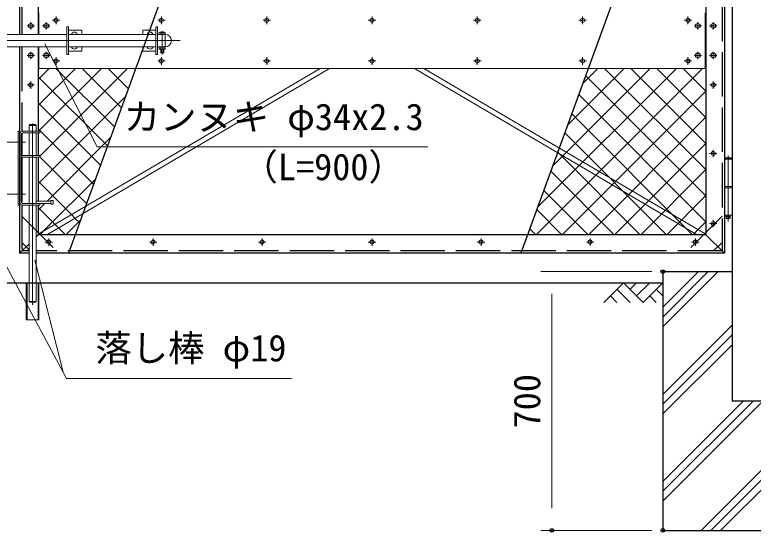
# Model space of a CAD drawing. Units: millimetres, scale not verified. Extents: x -6300 to 6300, y -4455 to 4455.
# Drawn here: x -2373 to -375, y -2112 to -712 of the extents above; entities that cross this region are included whole.
import ezdxf
from ezdxf.enums import TextEntityAlignment as Align

# ---------------------------------------------------------------- set-up
doc = ezdxf.new("R2010")
doc.units = ezdxf.units.MM
doc.header["$LTSCALE"] = 20
doc.header["$PDMODE"] = 32
doc.header["$PDSIZE"] = 10
doc.linetypes.add('DASHED', pattern=[7.5, 6, -1.5])
doc.linetypes.add('USER1', pattern=[50.8, 31.75, -6.35, 6.35, -6.35])
for name, color, linetype, lineweight in [('0-1_D-STR4', 7, 'Continuous', 25), ('0-2_D-BGD', 7, 'Continuous', 25), ('0-3_D-DCR-HCH', 7, 'Continuous', 13), ('0-4_D-STR-DIM', 7, 'Continuous', 13), ('0-6_Defpoints', 8, 'Continuous', 25), ('0-7_D-STR-TXT', 7, 'Continuous', 13), ('0-8_D-STR1', 1, 'Continuous', 25), ('0-9_D-STR3', 3, 'Continuous', 13), ('0-A_D-BMK', 2, 'USER1', 13), ('0-B_D-STR2', 7, 'Continuous', 13)]:
    doc.layers.add(name, color=color, linetype=linetype, lineweight=lineweight)
doc.styles.add('ＭＳ ゴシック', font='')
doc.styles.get('ＭＳ ゴシック').set_extended_font_data('MS Gothic')

msp = doc.modelspace()

# ---------------------------------------------------------------- linework, layer by layer
at = {"layer": '0-1_D-STR4'}
for p, q in [((-619.16, -1407.5), (-619.16, -2107.5)), ((-619.16, -1407.5), (-431.66, -1407.5)), ((-619.16, -2107.5), (-119.16, -2107.5))]:
    msp.add_line(p, q, dxfattribs=at)
at = {"layer": '0-2_D-BGD'}
msp.add_line((-4119.16, -1437.5), (-619.16, -1437.5), dxfattribs=at)
at = {"layer": '0-3_D-DCR-HCH'}
for p, q in [((-619.16, -1556.88), (-469.78, -1407.5)), ((-619.16, -1530.37), (-496.29, -1407.5)), ((-619.16, -1503.85), (-522.81, -1407.5)), ((-725.58, -1437.5), (-778.8, -1490.71)), ((-725.58, -1437.5), (-672.37, -1490.71)), ((-707.85, -1455.23), (-690.11, -1437.5)), ((-690.11, -1472.97), (-654.64, -1437.5)), ((-672.37, -1490.71), (-619.16, -1437.5)), ((-743.32, -1455.23), (-707.68, -1490.71)), ((-636.9, -1455.23), (-619.16, -1472.89)), ((-761.06, -1472.97), (-743.24, -1490.71)), ((-654.64, -1472.97), (-636.82, -1490.71)), ((-619.16, -1739.55), (-431.66, -1552.05)), ((-619.16, -1766.07), (-431.66, -1578.57)), ((-619.16, -1792.59), (-431.66, -1605.09)), ((-515.7, -2107.5), (-119.16, -1710.96)), ((-489.18, -2107.5), (-119.16, -1737.48)), ((-619.16, -2028.29), (-348.37, -1757.5)), ((-619.16, -2001.77), (-374.89, -1757.5)), ((-619.16, -1975.26), (-401.4, -1757.5)), ((-462.67, -2107.5), (-119.16, -1763.99))]:
    msp.add_line(p, q, dxfattribs=at)
at = {"layer": '0-4_D-STR-DIM'}
for p, q in [((-649.16, -1407.5), (-949.16, -1407.5)), ((-919.16, -1467.5), (-919.16, -2047.5)), ((-649.16, -2107.5), (-949.16, -2107.5))]:
    msp.add_line(p, q, dxfattribs=at)
at = {"layer": '0-6_Defpoints'}
for p, q in [((-1809.29, -207.5), (-2227.86, -1357.5)), ((-584.46, -207.5), (-1003.03, -1357.5))]:
    msp.add_line(p, q, dxfattribs=at)
for p in [(-619.16, -1407.5), (-919.16, -2107.5), (-619.16, -2107.5)]:
    msp.add_point(p, dxfattribs=at)
at = {"layer": '0-7_D-STR-TXT'}
msp.add_line((-2242.12, -1679.88), (-2318.51, -1376.55), dxfattribs=at)
for points in [[(-1255.37, -1069.75), (-2149.9, -1069.75), (-2291.95, -791.13)], [(-1624.36, -1696.29), (-2233.36, -1696.29), (-2404.22, -1376.38)]]:
    msp.add_lwpolyline(points, dxfattribs=at)
at = {"layer": '0-8_D-STR1'}
for p, q in [((-431.66, 209.5), (-431.66, -1757.5)), ((-2359.66, -207.5), (-2359.66, -765.5)), ((-452.66, -207.5), (-452.66, -1357.5)), ((-2309.66, -257.5), (-2309.66, -765.5)), ((-502.66, -257.5), (-502.66, -1307.5)), ((-2359.66, -799.5), (-2359.66, -1357.5)), ((-2309.66, -799.5), (-2309.66, -1027.5)), ((-2309.66, -1032), (-2309.66, -1093)), ((-2309.66, -1097.5), (-2309.66, -1217)), ((-2309.66, -1227.5), (-2309.66, -1307.5)), ((-2315.16, -1313), (-2309.66, -1307.5)), ((-502.66, -1307.5), (-2309.66, -1307.5)), ((-452.66, -1357.5), (-502.66, -1307.5)), ((-2359.66, -1357.5), (-2334.16, -1332)), ((-2334.16, -1357.5), (-2359.66, -1357.5)), ((-452.91, -1357.5), (-2315.16, -1357.5)), ((-306.66, -1757.5), (-431.66, -1757.5))]:
    msp.add_line(p, q, dxfattribs=at)
at = {"layer": '0-8_D-STR1', "linetype": 'DASHED'}
for p, q in [((-2353.66, -213.5), (-2353.66, -765.5)), ((-458.66, -213.5), (-458.66, -1351.5)), ((-2353.66, -799.5), (-2353.66, -1028.01)), ((-2353.66, -1033.14), (-2353.66, -1093)), ((-2353.66, -1097.5), (-2353.66, -1221.85)), ((-2353.66, -1226.98), (-2353.66, -1351.5)), ((-2334.16, -1351.5), (-2353.41, -1351.5)), ((-458.91, -1351.5), (-2315.16, -1351.5))]:
    msp.add_line(p, q, dxfattribs=at)
at = {"layer": '0-9_D-STR3'}
for p, q in [((-2307.66, -765.5), (-2307.66, -707.5)), ((-504.66, -857.5), (-504.66, -707.5)), ((-2231.66, -745), (-2231.66, -820)), ((-2231.66, -745), (-2227.16, -745)), ((-2227.16, -745), (-2227.16, -820)), ((-2227.16, -754), (-2191.66, -754)), ((-2191.66, -754), (-2191.66, -765.5)), ((-2026.66, -754), (-2026.66, -765.5)), ((-1991.16, -754), (-2026.66, -754)), ((-1991.16, -745), (-1991.16, -820)), ((-1986.66, -745), (-1991.16, -745)), ((-1986.66, -745), (-1986.66, -820)), ((-2231.66, -765.5), (-2506.66, -765.5)), ((-1991.16, -765.5), (-2227.16, -765.5)), ((-1965.91, -765.5), (-1986.66, -765.5)), ((-1982.01, -760.8), (-1982.01, -765.5)), ((-1967.85, -760), (-1980.11, -760)), ((-1977.91, -760.8), (-1977.91, -765.5)), ((-1969.91, -760.8), (-1969.91, -765.5)), ((-1965.91, -765.5), (-1965.91, -799.5)), ((-1965.81, -760.8), (-1965.81, -765.5)), ((-2231.66, -799.5), (-2506.66, -799.5)), ((-2307.66, -857.5), (-2307.66, -799.5)), ((-1991.16, -799.5), (-2227.16, -799.5)), ((-2227.16, -811), (-2191.66, -811)), ((-2191.66, -799.5), (-2191.66, -811)), ((-2026.66, -799.5), (-2026.66, -811)), ((-1991.16, -811), (-2026.66, -811)), ((-1965.91, -799.5), (-1986.66, -799.5)), ((-1982.01, -799.5), (-1982.01, -805.2)), ((-1965.81, -805.2), (-1982.01, -805.2)), ((-1967.48, -806), (-1980.06, -806)), ((-1977.91, -799.5), (-1977.91, -805.2)), ((-1977.91, -806), (-1977.91, -814.7)), ((-1969.91, -814.7), (-1977.91, -814.7)), ((-1977.11, -815.5), (-1977.91, -814.7)), ((-1977.11, -806), (-1977.11, -815.5)), ((-1970.71, -815.5), (-1977.11, -815.5)), ((-1970.71, -806), (-1970.71, -815.5)), ((-1970.71, -815.5), (-1969.91, -814.7)), ((-1969.91, -799.5), (-1969.91, -805.2)), ((-1969.91, -806), (-1969.91, -814.7)), ((-1965.81, -799.5), (-1965.81, -805.2)), ((-2231.66, -820), (-2227.16, -820)), ((-1986.66, -820), (-1991.16, -820)), ((-2309.66, -857.5), (-502.66, -857.5)), ((-2309.66, -1306.12), (-1546.56, -857.5)), ((-2286.35, -1307.5), (-1520.91, -857.5)), ((-525.97, -1307.5), (-1291.41, -857.5)), ((-502.66, -1306.12), (-1265.76, -857.5)), ((-2334.16, -1011.75), (-2332.16, -1009.75)), ((-2315.16, -1011.75), (-2334.16, -1011.75)), ((-2334.16, -1027.5), (-2334.16, -1011.75)), ((-2317.16, -1009.75), (-2332.16, -1009.75)), ((-2317.16, -1009.75), (-2315.16, -1011.75)), ((-2315.16, -1027.5), (-2315.16, -1011.75)), ((-2364.16, -1227.5), (-2364.16, -1027.5)), ((-2359.66, -1027.5), (-2364.16, -1027.5)), ((-2355.16, -1218.5), (-2355.16, -1036.5)), ((-2304.66, -1027.5), (-2350.66, -1027.5)), ((-2304.66, -1032), (-2350.66, -1032)), ((-2334.16, -1093), (-2334.16, -1032)), ((-2315.16, -1093), (-2315.16, -1032)), ((-2304.66, -1032), (-2304.66, -1027.5)), ((-2304.66, -1093), (-2355.16, -1093)), ((-2304.66, -1097.5), (-2355.16, -1097.5)), ((-2334.16, -1223), (-2334.16, -1097.5)), ((-2315.16, -1223), (-2315.16, -1097.5)), ((-2304.66, -1097.5), (-2304.66, -1093)), ((-431.66, -1103.5), (-452.66, -1103.5)), ((-452.66, -1103.5), (-452.66, -1254.5)), ((-450.66, -1099.5), (-451.66, -1100.5)), ((-451.66, -1100.5), (-451.66, -1103.5)), ((-432.66, -1100.5), (-451.66, -1100.5)), ((-433.66, -1099.5), (-450.66, -1099.5)), ((-432.66, -1100.5), (-433.66, -1099.5)), ((-432.66, -1100.5), (-432.66, -1103.5)), ((-431.66, -1103.5), (-431.66, -1254.5)), ((-431.66, -1177.5), (-452.66, -1177.5)), ((-431.66, -1180.5), (-452.66, -1180.5)), ((-2315.16, -1217), (-2275.16, -1217)), ((-2275.16, -1225), (-2275.16, -1215)), ((-2359.66, -1227.5), (-2364.16, -1227.5)), ((-2350.66, -1223), (-2275.16, -1223)), ((-2350.66, -1227.5), (-2304.66, -1227.5)), ((-2334.16, -1488), (-2334.16, -1227.5)), ((-2315.16, -1488), (-2315.16, -1227.5)), ((-2304.66, -1227.5), (-2304.66, -1223)), ((-2269.16, -1225), (-2275.16, -1225)), ((-431.66, -1254.5), (-452.66, -1254.5)), ((-447.66, -1254.5), (-447.66, -1262.5)), ((-436.66, -1254.5), (-436.66, -1262.5)), ((-446.66, -1263.5), (-447.66, -1262.5)), ((-436.66, -1262.5), (-447.66, -1262.5)), ((-437.66, -1263.5), (-446.66, -1263.5)), ((-436.66, -1262.5), (-437.66, -1263.5)), ((-2339.36, -1537.5), (-2339.36, -1437.5)), ((-2309.96, -1437.5), (-2309.96, -1537.5)), ((-2307.66, -1437.5), (-2307.66, -1537.5)), ((-2334.16, -1488), (-2315.16, -1488)), ((-2334.16, -1488), (-2332.16, -1490)), ((-2317.16, -1490), (-2332.16, -1490)), ((-2317.16, -1490), (-2315.16, -1488))]:
    msp.add_line(p, q, dxfattribs=at)
at = {"layer": '0-9_D-STR3', "linetype": 'DASHED'}
for p, q in [((-2353.66, -1257.68), (-2259.66, -1351.5)), ((-458.66, -1257.5), (-552.66, -1351.5)), ((-2353.66, -1328.32), (-2332.66, -1349.28)), ((-458.66, -1328.32), (-481.88, -1351.5))]:
    msp.add_line(p, q, dxfattribs=at)
at = {"layer": '0-9_D-STR3'}
for points in [[(-2336.16, -738.74), (-2329.66, -734.99), (-2323.16, -738.74), (-2323.16, -746.25), (-2329.66, -750), (-2336.16, -746.25)], [(-2294.16, -738.74), (-2287.66, -734.99), (-2281.16, -738.74), (-2281.16, -746.25), (-2287.66, -750), (-2294.16, -746.25)], [(-531.16, -738.74), (-524.66, -734.99), (-518.16, -738.74), (-518.16, -746.25), (-524.66, -750), (-531.16, -746.25)], [(-489.16, -738.74), (-482.66, -734.99), (-476.16, -738.74), (-476.16, -746.25), (-482.66, -750), (-489.16, -746.25)], [(-2336.16, -818.74), (-2329.66, -814.99), (-2323.16, -818.74), (-2323.16, -826.25), (-2329.66, -830), (-2336.16, -826.25)], [(-2294.16, -818.74), (-2287.66, -814.99), (-2281.16, -818.74), (-2281.16, -826.25), (-2287.66, -830), (-2294.16, -826.25)], [(-531.16, -818.74), (-524.66, -814.99), (-518.16, -818.74), (-518.16, -826.25), (-524.66, -830), (-531.16, -826.25)], [(-489.16, -818.74), (-482.66, -814.99), (-476.16, -818.74), (-476.16, -826.25), (-482.66, -830), (-489.16, -826.25)]]:
    msp.add_lwpolyline(points, close=True, dxfattribs=at)
for points in [[(-2269.16, -1225), (-2269.16, -1215), (-2275.16, -1215)], [(-2307.66, -1537.5), (-2341.66, -1537.5), (-2341.66, -1437.5)]]:
    msp.add_lwpolyline(points, dxfattribs=at)
for centre, radius in [((-2329.66, -742.5), 6.25), ((-2287.66, -742.5), 6.25), ((-2261.16, -727.5), 5.25), ((-1976.16, -727.5), 5.25), ((-1691.16, -727.5), 5.25), ((-1406.16, -727.5), 5.25), ((-1121.16, -727.5), 5.25), ((-836.16, -727.5), 5.25), ((-551.16, -727.5), 5.25), ((-524.66, -742.5), 6.25), ((-482.66, -742.5), 6.25), ((-2329.66, -822.5), 6.25), ((-2287.66, -822.5), 6.25), ((-524.66, -822.5), 6.25), ((-482.66, -822.5), 6.25), ((-2261.16, -837.5), 5.25), ((-1976.16, -837.5), 5.25), ((-1691.16, -837.5), 5.25), ((-1406.16, -837.5), 5.25), ((-1121.16, -837.5), 5.25), ((-836.16, -837.5), 5.25), ((-551.16, -837.5), 5.25), ((-2329.66, -902.5), 5.25), ((-482.66, -902.5), 5.25), ((-482.66, -1087.5), 5.25), ((-442.16, -1258.5), 2), ((-482.66, -1277.5), 5.25), ((-2281.16, -1327.5), 5.25), ((-1998.66, -1327.5), 5.25), ((-1703.66, -1327.5), 5.25), ((-1406.16, -1327.5), 5.25), ((-1111.16, -1327.5), 5.25), ((-816.16, -1327.5), 5.25), ((-531.16, -1327.5), 5.25)]:
    msp.add_circle(centre, radius, dxfattribs=at)
for centre, radius, start, end in [((-2211.66, -767.5), 8, 14.47751, 165.52249), ((-2006.66, -767.5), 8, 14.47751, 165.52249), ((-1979.96, -763.01), 3.02, 47.18249, 132.81751), ((-1973.91, -770.4), 10.4, 67.38014, 112.61986), ((-1967.86, -763.02), 3.03, 47.363, 132.637), ((-1965.91, -782.5), 17, 270, 90), ((-2211.66, -797.5), 8, 194.47751, 345.52249), ((-2006.66, -797.5), 8, 194.47751, 345.52249), ((-1979.96, -802.98), 3.02, 227.28053, 312.71947), ((-1973.91, -795.6), 10.4, 247.38014, 292.61986), ((-1967.86, -803.06), 2.96, 226.1605, 313.8395), ((-2350.66, -1036.5), 9, 90, 180), ((-2350.66, -1036.5), 4.5, 90, 180), ((-2350.66, -1218.5), 9, 180, 270), ((-2350.66, -1218.5), 4.5, 180, 270)]:
    msp.add_arc(centre, radius, start, end, dxfattribs=at)
at = {"layer": '0-A_D-BMK'}
for p, q in [((-2261.16, -717.5), (-2261.16, -737.5)), ((-1976.16, -717.5), (-1976.16, -737.5)), ((-1691.16, -717.5), (-1691.16, -737.5)), ((-1406.16, -717.5), (-1406.16, -737.5)), ((-1121.16, -717.5), (-1121.16, -737.5)), ((-836.16, -717.5), (-836.16, -737.5)), ((-551.16, -717.5), (-551.16, -737.5)), ((-2329.66, -732.5), (-2329.66, -752.5)), ((-2287.66, -732.5), (-2287.66, -752.5)), ((-2271.16, -727.5), (-2251.16, -727.5)), ((-1986.16, -727.5), (-1966.16, -727.5)), ((-1701.16, -727.5), (-1681.16, -727.5)), ((-1416.16, -727.5), (-1396.16, -727.5)), ((-1131.16, -727.5), (-1111.16, -727.5)), ((-846.16, -727.5), (-826.16, -727.5)), ((-561.16, -727.5), (-541.16, -727.5)), ((-524.66, -732.5), (-524.66, -752.5)), ((-482.66, -732.5), (-482.66, -752.5)), ((-2339.66, -742.5), (-2319.66, -742.5)), ((-2297.66, -742.5), (-2277.66, -742.5)), ((-1973.91, -756.75), (-1973.91, -819.65)), ((-534.66, -742.5), (-514.66, -742.5)), ((-492.66, -742.5), (-472.66, -742.5)), ((-1925.71, -782.5), (-2855.71, -782.5)), ((-2329.66, -812.5), (-2329.66, -832.5)), ((-2287.66, -832.5), (-2287.66, -812.5)), ((-524.66, -812.5), (-524.66, -832.5)), ((-482.66, -812.5), (-482.66, -832.5)), ((-2339.66, -822.5), (-2319.66, -822.5)), ((-2297.66, -822.5), (-2277.66, -822.5)), ((-2271.16, -837.5), (-2251.16, -837.5)), ((-2261.16, -827.5), (-2261.16, -847.5)), ((-1986.16, -837.5), (-1966.16, -837.5)), ((-1976.16, -827.5), (-1976.16, -847.5)), ((-1701.16, -837.5), (-1681.16, -837.5)), ((-1691.16, -827.5), (-1691.16, -847.5)), ((-1416.16, -837.5), (-1396.16, -837.5)), ((-1406.16, -827.5), (-1406.16, -847.5)), ((-1131.16, -837.5), (-1111.16, -837.5)), ((-1121.16, -827.5), (-1121.16, -847.5)), ((-846.16, -837.5), (-826.16, -837.5)), ((-836.16, -827.5), (-836.16, -847.5)), ((-561.16, -837.5), (-541.16, -837.5)), ((-551.16, -827.5), (-551.16, -847.5)), ((-534.66, -822.5), (-514.66, -822.5)), ((-492.66, -822.5), (-472.66, -822.5)), ((-2329.66, -912.5), (-2329.66, -892.5)), ((-482.66, -912.5), (-482.66, -892.5)), ((-2339.66, -902.5), (-2319.66, -902.5)), ((-492.66, -902.5), (-472.66, -902.5)), ((-2324.66, -1006.66), (-2324.66, -1497.36)), ((-2394.02, -1057.5), (-2369.02, -1057.5)), ((-2344.3, -1057.5), (-2369.3, -1057.5)), ((-482.66, -1097.5), (-482.66, -1077.5)), ((-492.66, -1087.5), (-472.66, -1087.5)), ((-442.16, -1092.96), (-442.16, -1271.58)), ((-2394.02, -1197.5), (-2369.02, -1197.5)), ((-2344.3, -1197.5), (-2369.3, -1197.5)), ((-438.16, -1258.5), (-446.16, -1258.5)), ((-492.66, -1277.5), (-472.66, -1277.5)), ((-482.66, -1287.5), (-482.66, -1267.5)), ((-2281.16, -1317.5), (-2281.16, -1337.5)), ((-1998.66, -1317.5), (-1998.66, -1337.5)), ((-1703.66, -1317.5), (-1703.66, -1337.5)), ((-1406.16, -1317.5), (-1406.16, -1337.5)), ((-1111.16, -1317.5), (-1111.16, -1337.5)), ((-816.16, -1317.5), (-816.16, -1337.5)), ((-531.16, -1317.5), (-531.16, -1337.5)), ((-2291.16, -1327.5), (-2271.16, -1327.5)), ((-2008.66, -1327.5), (-1988.66, -1327.5)), ((-1713.66, -1327.5), (-1693.66, -1327.5)), ((-1416.16, -1327.5), (-1396.16, -1327.5)), ((-1121.16, -1327.5), (-1101.16, -1327.5)), ((-826.16, -1327.5), (-806.16, -1327.5)), ((-541.16, -1327.5), (-521.16, -1327.5))]:
    msp.add_line(p, q, dxfattribs=at)
at = {"layer": '0-B_D-STR2'}
for p, q in [((-2309.66, -887.49), (-2279.67, -857.5)), ((-2309.66, -958.2), (-2208.96, -857.5)), ((-2308.25, -1027.5), (-2138.25, -857.5)), ((-2304.66, -1094.62), (-2067.54, -857.5)), ((-2103.41, -1015.59), (-2261.51, -857.5)), ((-2084.55, -963.75), (-2190.8, -857.5)), ((-2065.68, -911.9), (-2120.08, -857.5)), ((-2046.81, -860.06), (-2049.37, -857.5)), ((-961.9, -1307.5), (-511.9, -857.5)), ((-957.49, -1232.37), (-582.61, -857.5)), ((-917.02, -1121.19), (-653.32, -857.5)), ((-876.56, -1010.02), (-724.03, -857.5)), ((-836.09, -898.84), (-794.75, -857.5)), ((-502.66, -1131.42), (-776.58, -857.5)), ((-502.66, -1060.71), (-705.87, -857.5)), ((-502.66, -990), (-635.16, -857.5)), ((-502.66, -919.29), (-564.45, -857.5)), ((-502.66, -1202.13), (-828.05, -876.74)), ((-2122.28, -1067.43), (-2309.66, -880.05)), ((-891.19, -1307.5), (-502.66, -918.97)), ((-2309.66, -1170.33), (-2073.94, -934.61)), ((-502.66, -1272.84), (-846.92, -928.58)), ((-2141.15, -1119.27), (-2309.66, -950.76)), ((-538.71, -1307.5), (-865.79, -980.43)), ((-820.48, -1307.5), (-502.66, -989.68)), ((-2160.02, -1171.11), (-2309.66, -1021.47)), ((-609.42, -1307.5), (-884.65, -1032.27)), ((-2285.62, -1217), (-2114.41, -1045.79)), ((-749.77, -1307.5), (-502.66, -1060.39)), ((-2308.85, -1093), (-2309.66, -1092.19)), ((-2309.66, -1099.62), (-2307.54, -1097.5)), ((-2178.89, -1222.96), (-2304.66, -1097.19)), ((-680.14, -1307.5), (-903.52, -1084.11)), ((-750.85, -1307.5), (-922.39, -1135.95)), ((-679.06, -1307.5), (-502.66, -1131.1)), ((-821.56, -1307.5), (-941.26, -1187.79)), ((-608.35, -1307.5), (-502.66, -1201.81)), ((-2309.66, -1241.04), (-2291.62, -1223)), ((-892.27, -1307.5), (-960.13, -1239.63)), ((-2234.69, -1307.5), (-2195.34, -1268.14)), ((-537.64, -1307.5), (-502.66, -1272.52)), ((-962.98, -1307.5), (-979, -1291.48))]:
    msp.add_line(p, q, dxfattribs=at)
for points in [[(-2304.53, -1306.63), (-2289.89, -1291.98), (-2154.87, -1156.96)], [(-2197.76, -1274.8), (-2210.03, -1262.53), (-2219.53, -1253.03), (-2309.66, -1162.9)], [(-2235.77, -1307.5), (-2254.56, -1288.7), (-2264.06, -1279.21), (-2309.66, -1233.61)]]:
    msp.add_lwpolyline(points, dxfattribs=at)

# ---------------------------------------------------------------- texts
at = {"layer": '0-4_D-STR-DIM', "style": 'ＭＳ ゴシック'}
msp.add_text('700', height=72.14, rotation=90, dxfattribs=at).set_placement((-929.28, -1831.75), align=Align.BOTTOM_LEFT)
at = {"layer": '0-7_D-STR-TXT', "style": 'ＭＳ ゴシック'}
for s, p in [('カンヌキ φ34x2.3', (-2078.08, -1046.3)), ('（L=900）', (-1759.39, -1181.65)), ('落し棒 φ19', (-2154.69, -1671.9))]:
    msp.add_text(s, height=72.14, dxfattribs=at).set_placement(p, align=Align.BOTTOM_LEFT)

doc.saveas('drawing.dxf')
